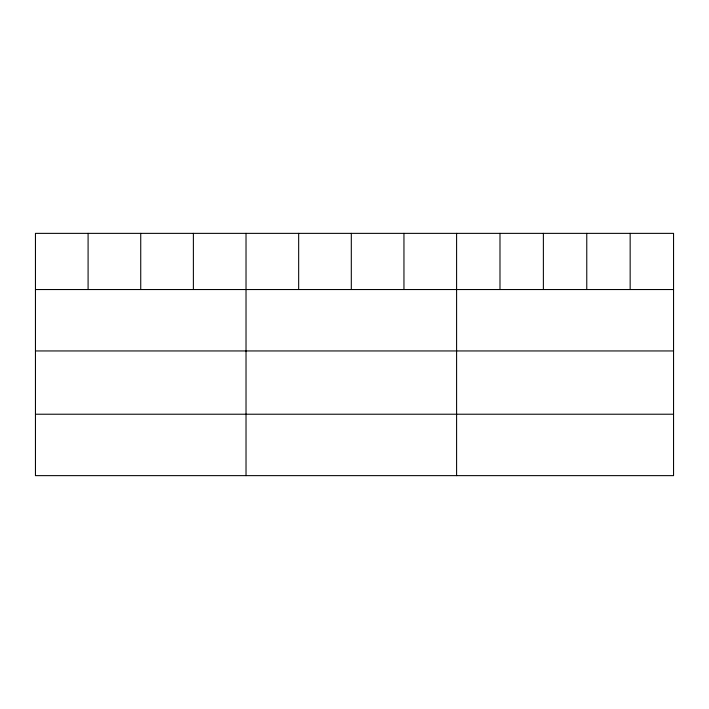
<?xml version="1.0" encoding="UTF-8"?>
<svg xmlns="http://www.w3.org/2000/svg" width="709" height="709" viewBox="0 0 709 709"><rect width="100%" height="100%" fill="white"/><g stroke="black" fill="none" stroke-linecap="round" stroke-linejoin="round"><path stroke-width="1.06" d="M673.55 289.538L673.55 475.633L35.45 475.633L35.45 233.367L673.55 233.367L673.55 289.538L35.45 289.538M35.45 350.946L673.55 350.946M35.45 414.224L673.55 414.224M630.159 233.367L630.159 289.538M586.768 233.367L586.768 289.538M543.378 233.367L543.378 289.538M499.987 233.367L499.987 289.538M456.596 233.367L456.596 475.633M403.953 233.367L403.953 289.538M351.309 233.367L351.309 289.538M298.666 233.367L298.666 289.538M246.023 233.367L246.023 475.633M193.38 233.367L193.38 289.538M140.737 233.367L140.737 289.538M88.093 233.367L88.093 289.538"/></g></svg>
